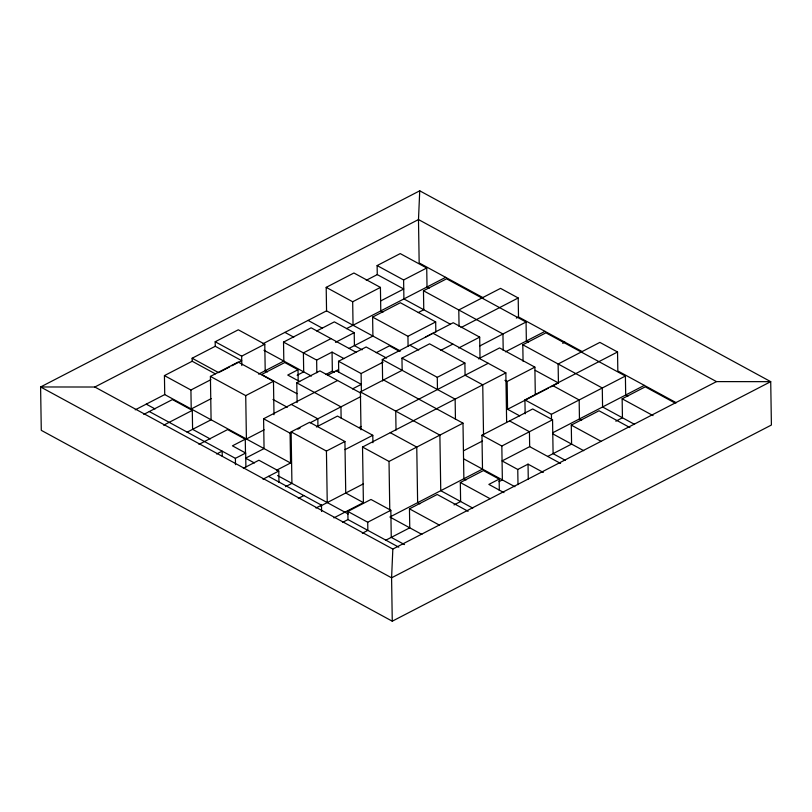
<?xml version="1.0" encoding="UTF-8"?>
<svg xmlns="http://www.w3.org/2000/svg" width="812" height="812" viewBox="0 0 812 812"><rect width="100%" height="100%" fill="white"/><g stroke="black" fill="none" stroke-linecap="round" stroke-linejoin="round"><path stroke-width="1.22" d="M716.488 381.61L418.484 219.565L94.831 387.019L40.6 386.969L391.587 577.819L770.72 381.66L716.488 381.61L392.835 549.064L391.587 577.819L392.267 621.19L771.4 425.031L770.72 381.66L419.733 190.81L40.6 386.969L41.28 430.34L392.267 621.19M419.733 190.81L418.484 219.565L419.165 262.936L483.181 297.75M231.826 365.806L241.732 360.68L215.251 346.277L215.18 341.761L238.292 329.794L264.783 344.197L265.199 370.708L267.402 371.906M400.509 351.058L326.556 310.844L326.191 287.357L353.93 273.005L380.422 287.407L380.787 310.905L383 312.102M215.353 373.855L192.18 361.249L192.129 358.234L215.251 346.277M254.4 462.962L245.569 458.161L264.062 448.589L263.595 418.769L290.087 433.182L290.554 462.992L164.734 394.571L164.43 375.601L192.18 361.249M380.635 300.958L403.747 289.001L377.265 274.598L377.123 265.565L400.235 253.598L426.726 268.001L427.021 286.981L429.233 288.179M366.253 280.292L377.265 274.598M135.228 409.837L164.734 394.571M262.865 343.801L326.556 310.844M215.18 341.761L241.661 356.163L264.783 344.197M326.191 287.357L352.682 301.76L380.422 287.407M187.085 432.197L211.09 419.784L210.409 376.413L238.149 362.061L273.471 381.264L273.989 414.719M219.717 372.069L229.623 366.943M143.785 414.394L172.428 399.575L192.292 410.375L192.596 429.355L210.257 438.957M164.43 375.601L190.921 390.004L210.897 379.671M258.592 374.119L283.824 361.066L283.53 342.096L311.138 327.804L356.387 352.418M377.123 265.565L403.605 279.967L426.726 268.001M316.731 330.981L334.351 321.867L354.215 332.676L354.418 345.628L362.142 349.83M211.191 398.641L191.216 408.974L190.921 390.004M346.521 328.627L445.656 277.339M163.659 425.194L192.292 410.375M331.002 338.614L303.394 352.895L303.698 371.866L297.121 375.266M348.916 348.47L372.911 336.056L372.617 317.086L400.357 302.724L435.679 321.938L435.831 332.057M418.271 312.59L423.773 309.737L423.478 290.767L446.59 278.81L526.064 322.019L526.359 340.989L528.571 342.197M335.498 342.359L354.215 332.676M210.409 376.413L245.721 395.617L273.471 381.264M298.187 381.122L298.014 369.734L287.742 375.053L299.729 381.569M283.53 342.096L316.639 360.092L332.057 352.124L344.044 358.64M297.111 402.549L296.796 382.858L319.918 370.891L360.751 393.099M338.716 372.099L338.543 361.259L366.151 346.978L386.573 358.072M325.744 374.515L332.352 371.094L334.534 372.282M327.5 375.306L338.462 369.622M198.97 444.397L227.614 429.578L245.275 439.18L245.488 453.096M376.23 352.692L389.445 345.851L399.372 351.261M372.617 317.086L407.939 336.29L435.679 321.938M263.595 418.769L337.579 380.503M425.458 337.082L453.197 322.729L479.689 337.132L480.024 358.589M382.625 380.98L382.29 359.513L433.019 333.265L505.856 372.881L506.637 422.138M338.543 361.259L361.107 373.53L383.193 362.101M216.631 453.999L222.153 451.147L222.234 456.202M245.275 439.18L232.435 445.829L245.671 453.035L245.894 466.951M361.005 429.802L360.406 391.912L402.153 370.313L401.96 358.122L429.568 343.831L464.89 363.045L465.083 375.235L482.744 384.837L483.536 435.354M461.043 327.551L518.198 297.974L518.503 316.954L582.519 351.758M264.164 429.802L246.412 438.987L245.721 395.617M352.51 388.907L361.279 384.37L336.259 370.769M440.774 350.337L452.883 344.075M149.306 411.532L235.399 458.344L245.671 453.035M285.509 486.692L291.924 483.363L291.122 431.862L309.616 422.291L344.927 441.505L345.739 493.006L363.4 502.608L362.528 447.036L505.856 372.881M290.087 433.182L292.31 432.025M297.852 429.162L300.075 428.015M310.062 422.839L360.761 396.611M516.31 318.081L518.503 316.954M458.607 348.043L479.689 337.132M316.396 426.98L337.487 416.079L372.799 435.283L372.921 442.713M243.326 468.301L258.916 460.231L278.79 471.041L278.963 482.419M479.821 345.942L526.064 322.019M401.96 358.122L437.282 377.326L464.89 363.045M478.471 358.843L499.553 347.932L534.875 367.136L535.311 394.926L548.516 388.085M276.415 470.31L290.554 462.992M359.026 427.569L361.228 426.432M505.44 351.819L544.994 331.357M262.986 479.212L278.79 471.041M523.07 361.228L522.806 344.785L545.928 332.818L625.392 376.037L625.697 395.008L627.899 396.205M488.205 363.279L395.728 411.126L396.023 430.066M291.122 431.862L326.434 451.066L344.927 441.505M345.059 449.635L372.799 435.283M562.665 343.293L564.858 342.156M504.922 380.29L507.135 381.498L534.875 367.136M298.308 498.416L303.83 495.564M362.528 447.036L389.019 461.439L462.992 423.164L463.865 478.735L466.078 479.933M315.969 508.018L321.491 505.165L321.593 511.489M525.151 413.815L524.928 399.91L617.536 351.992L617.831 370.962L676.335 402.772M320.638 505.988L363.492 483.82M507.135 381.498L507.571 409.278L534.205 395.495M550.719 386.948L558.423 382.959L558.128 363.989L599.875 342.39L617.536 351.992M421.895 534.418L389.892 517.011L482.501 469.092L481.963 435.212L532.692 408.974L552.556 419.774L553.094 453.654L565.233 460.262M333.894 517.873L363.4 502.608M463.733 450.69L482.511 440.977M398.753 547.176L347.983 519.568L347.851 511.438L370.972 499.471L390.836 510.271L391.262 537.382L404.508 544.588M342.461 522.42L347.983 519.568M524.928 399.91L551.419 414.313L625.392 376.037M481.963 435.212L501.836 446.021L552.556 419.774M347.851 511.438L367.714 522.238L390.836 510.271M552.83 432.715L644.322 385.375M362.325 533.23L367.846 530.368L367.714 522.238M385.761 540.234L409.755 527.81L409.461 508.84L437.201 494.488L468.108 511.296M454.009 504.922L460.617 501.501L460.323 482.521L483.434 470.564L499.136 479.1L499.309 490.489M560.574 463.449L529.678 446.641L502.07 460.922L517.762 469.458L528.033 464.149L543.299 472.442M547.582 456.506L571.587 444.083L571.283 425.112L599.023 410.76L629.929 427.569M615.841 421.195L622.439 417.774L622.144 398.804L645.266 386.837L675.066 403.046M499.136 479.1L488.854 484.419L503.968 492.63M499.075 481.597L502.364 479.902L501.836 446.021M518.198 297.974L500.547 288.372L458.79 309.971L459.054 326.414M423.478 290.767L502.943 333.976L503.207 350.429M522.806 344.785L602.281 387.994L602.575 406.974L634.588 424.371M622.144 398.804L653.051 415.602M450.264 324.15L403.909 298.938L403.605 279.967M535.25 370.363L558.423 382.959M552.667 385.548L579.159 399.961L579.453 418.931L581.666 420.129M571.283 425.112L601.083 441.322M409.898 345.232L418.728 350.033M507.571 409.278L519.71 415.876M552.82 433.882L583.726 450.69M509.571 420.931L529.434 431.73L529.678 446.641M382.29 359.513L455.136 399.128L455.451 419.327M308.063 320.415L322.415 328.221M383.528 379.955L462.992 423.164M284.941 332.382L293.771 337.183M360.406 391.912L439.881 435.13L440.754 490.692L472.757 508.099M263.961 350.266L311.422 376.068M463.733 458.892L514.92 486.733M298.014 369.734L284.768 362.538L261.647 374.494L296.969 393.698M390.267 432.684L416.759 447.087L417.632 502.658L419.834 503.856M296.796 382.858L340.949 406.863L341.121 418.048M460.323 482.521L490.123 498.73M291.335 404.417L317.827 418.83L317.949 426.28M272.984 399.474L287.336 407.269M192.129 358.234L218.621 372.637M409.461 508.84L439.262 525.039M146.241 404.143L155.072 408.943M277.582 475.568L348.216 513.976M268.508 476.35L321.491 505.165M94.831 387.019L392.835 549.064M551.419 414.313L551.5 419.368M528.033 464.149L528.277 479.324M517.762 469.458L518.005 484.642M437.282 377.326L437.475 389.527M407.939 336.29L408.091 346.409M389.019 461.439L389.79 510.697M361.107 373.53L361.401 391.963M352.682 301.76L353.047 325.257M332.057 352.124L332.352 371.094M326.434 451.066L327.246 502.567M316.639 360.092L316.842 372.749M241.661 356.163L241.814 365.562M235.399 458.344L235.5 464.677"/></g></svg>
